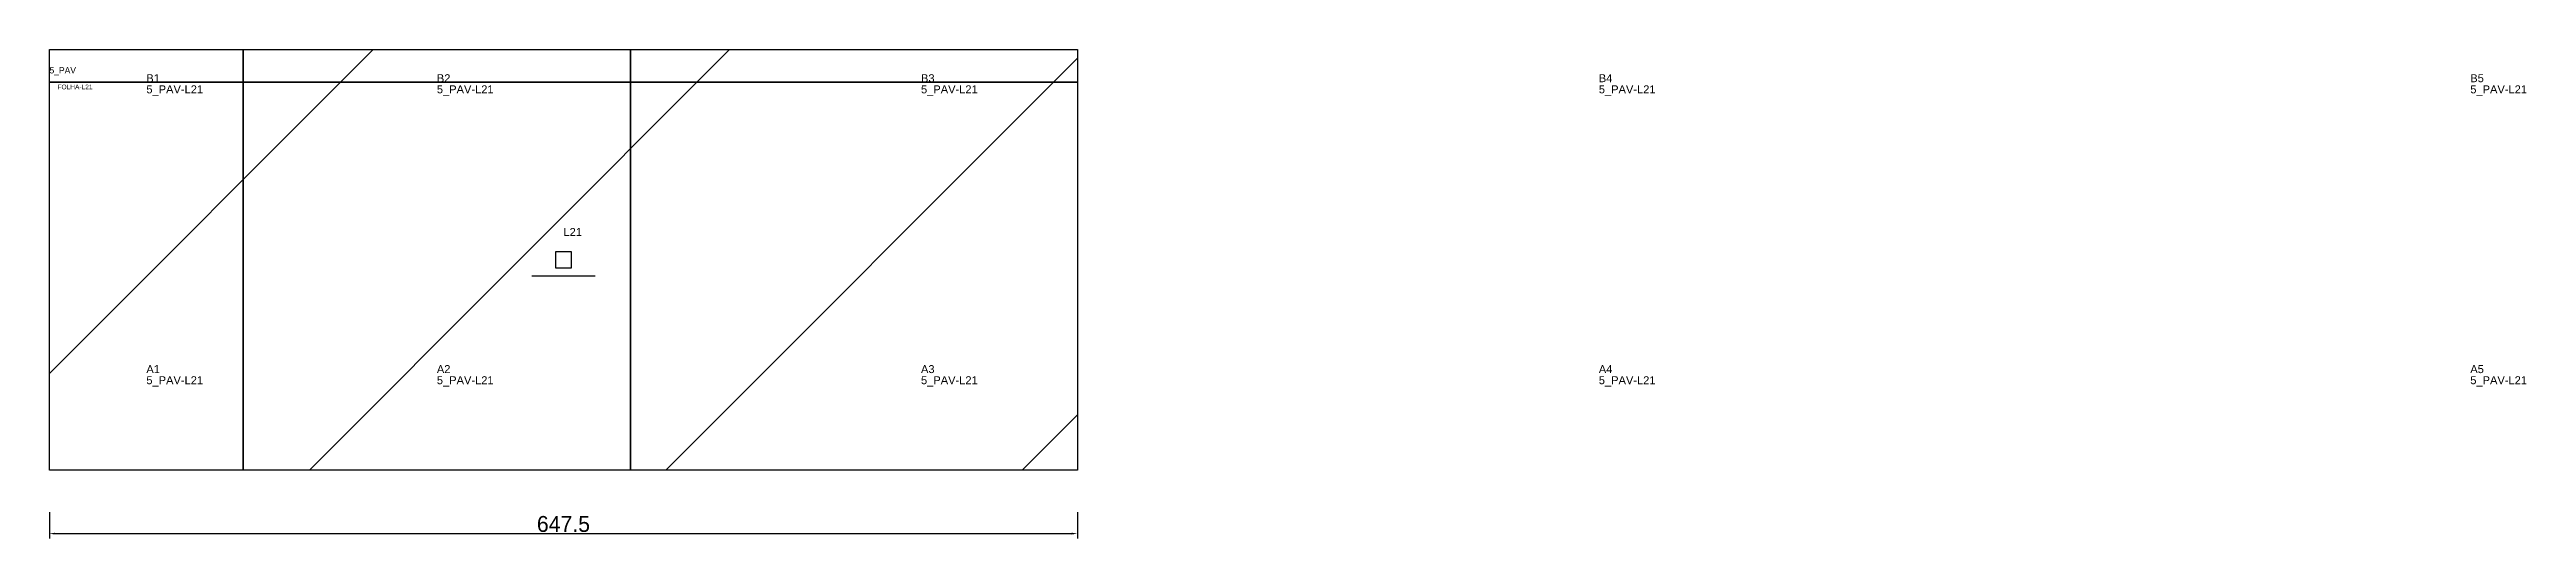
# Model space of a CAD drawing. Header units: metres. Extents: x 222 to 1783, y -106 to 202.
import ezdxf

# ---------------------------------------------------------------- set-up
doc = ezdxf.new("R2010")
doc.units = ezdxf.units.M
for name, color, linetype in [('3', 3, 'CONTINUOUS'), ('AUX00', 7, 'CONTINUOUS'), ('COTA', 241, 'CONTINUOUS'), ('FOLHA', 255, 'CONTINUOUS'), ('Hachura', 251, 'CONTINUOUS'), ('NOMENCLATURA', 7, 'CONTINUOUS'), ('Nível', 160, 'CONTINUOUS'), ('Painéis', 200, 'CONTINUOUS'), ('Pilares', 5, 'CONTINUOUS'), ('SARR_2.2x7', 40, 'CONTINUOUS')]:
    doc.layers.add(name, color=color, linetype=linetype)
doc.styles.add('ARIAL', font='Arial.ttf')
doc.styles.add('STR_STANDARD', font='arial.ttf')
doc.dimstyles.new('EZ DXF', dxfattribs={"dimtxt": 10, "dimasz": 3.5, "dimexe": 3, "dimexo": 1.5, "dimgap": 1, "dimtad": 1, "dimdec": 1, "dimdsep": 46, "dimcen": 2.5, "dimazin": 3, "dimtfac": 1, "dimtmove": 0, "dimatfit": 3})

msp = doc.modelspace()

# ---------------------------------------------------------------- hatches: boundary and pattern name
at = {"layer": 'Hachura'}
h = msp.add_hatch(dxfattribs=at)
h.set_pattern_fill('ANSI31', scale=50)
h.paths.add_polyline_path([(222.2, 201.5), (869.700022, 201.5), (869.700022, -63), (222.2, -63)])
h = msp.add_hatch(dxfattribs=at)
h.set_pattern_fill('ANSI31', scale=50)
h.paths.add_polyline_path([(222.2, 201.5), (869.700022, 201.5), (869.700022, -63), (222.2, -63)])

# ---------------------------------------------------------------- linework, layer by layer
at = {"layer": '3'}
for points in [[(344.2, -63), (344.2, 201.5)], [(344.2, -63), (344.2, 201.5)], [(588.2, -63), (588.2, 201.5)], [(588.2, -63), (588.2, 201.5)], [(222.2, 181), (869.700022, 181)], [(222.2, 181), (869.700022, 181)]]:
    msp.add_lwpolyline(points, close=True, dxfattribs=at)
at = {"layer": 'Painéis', "color": 200}
for p, q in [((222.2, 201.5), (869.700022, 201.5)), ((222.2, -63), (222.2, 201.5)), ((222.2, 201.5), (869.700022, 201.5)), ((222.2, -63), (222.2, 201.5)), ((869.700022, 201.5), (869.700022, -63)), ((869.700022, 201.5), (869.700022, -63)), ((869.700022, -63), (222.2, -63)), ((869.700022, -63), (222.2, -63))]:
    msp.add_line(p, q, dxfattribs=at)
at = {"layer": 'Pilares'}
msp.add_lwpolyline([(540.950011, 64.25), (550.950011, 64.25), (550.950011, 74.25), (540.950011, 74.25)], close=True, dxfattribs=at)
msp.add_lwpolyline([(540.950011, 64.25), (550.950011, 64.25), (550.950011, 74.25), (540.950011, 74.25)], close=True, dxfattribs=at)
at = {"layer": 'SARR_2.2x7'}
msp.add_line((525.950011, 59.25), (565.950011, 59.25), dxfattribs=at)
msp.add_line((525.950011, 59.25), (565.950011, 59.25), dxfattribs=at)

# ---------------------------------------------------------------- texts
at = {"layer": '3', "style": 'STR_STANDARD'}
for s, p in [('B1', (283.2, 181)), ('B1', (283.2, 181)), ('B2', (466.2, 181)), ('B2', (466.2, 181)), ('B3', (771.2, 181)), ('B3', (771.2, 181)), ('B4', (1198.2, 181)), ('B4', (1198.2, 181)), ('B5', (1747.2, 181)), ('B5', (1747.2, 181)), ('A1', (283.2, -2)), ('A1', (283.2, -2)), ('A2', (466.2, -2)), ('A2', (466.2, -2)), ('A3', (771.2, -2)), ('A3', (771.2, -2)), ('A4', (1198.2, -2)), ('A4', (1198.2, -2)), ('A5', (1747.2, -2)), ('A5', (1747.2, -2))]:
    msp.add_text(s, height=5, dxfattribs=at).set_placement(p)
at = {"layer": 'AUX00', "style": 'STR_STANDARD'}
for p in [(283.2, 174), (283.2, 174), (466.2, 174), (466.2, 174), (771.2, 174), (771.2, 174), (1198.2, 174), (1198.2, 174), (1747.2, 174), (1747.2, 174), (283.2, -9), (283.2, -9), (466.2, -9), (466.2, -9), (771.2, -9), (771.2, -9), (1198.2, -9), (1198.2, -9), (1747.2, -9), (1747.2, -9)]:
    msp.add_text('5_PAV-L21', height=5, dxfattribs=at).set_placement(p)
at = {"layer": 'FOLHA'}
msp.add_text('FOLHA-L21', height=3, dxfattribs=at).set_placement((227.2, 176.5))
msp.add_text('FOLHA-L21', height=3, dxfattribs=at).set_placement((227.2, 176.5))
at = {"layer": 'NOMENCLATURA', "insert": (545.950011, 89.25), "char_height": 5, "attachment_point": 1, "style": 'ARIAL'}
msp.add_mtext('L21', dxfattribs=at)
msp.add_mtext('L21', dxfattribs=at)
at = {"layer": 'Nível'}
msp.add_text('5_PAV', height=4, dxfattribs=at).set_placement((222.2, 186.5))
msp.add_text('5_PAV', height=4, dxfattribs=at).set_placement((222.2, 186.5))

# ---------------------------------------------------------------- dimensions: what is measured, and where the dimension line sits
at = {"layer": 'COTA'}
msp.add_linear_dim(base=(222.2, -103), p1=(222.2, -88), p2=(869.700022, -88), dimstyle='EZ DXF', dxfattribs=at).render()
msp.add_linear_dim(base=(222.2, -103), p1=(222.2, -88), p2=(869.700022, -88), dimstyle='EZ DXF', dxfattribs=at).render()

doc.saveas('drawing.dxf')
